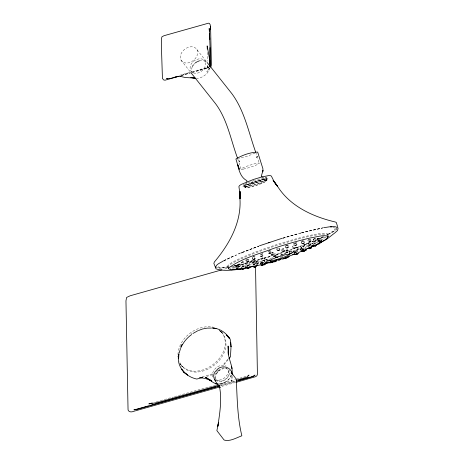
<?xml version="1.0" encoding="UTF-8"?>
<svg xmlns="http://www.w3.org/2000/svg" width="464" height="464" viewBox="0 0 464 464"><rect width="100%" height="100%" fill="white"/><g stroke="black" fill="none" stroke-linecap="round" stroke-linejoin="round"><path stroke-width="0.35" stroke-dasharray="2.32 1.74" d="M244.348 186.69C250.659 182.398 259.219 179.916 266.91 179.22C260.611 183.512 252.039 186 244.348 186.69L243.351 184.655L247.376 184.283L255.971 181.853L263.958 178.797L266.522 177.161L266.91 179.22M286.938 251.198L286.543 250.096L286.021 250.212M285.818 250.166L287.448 249.812L285.783 250.728M262.288 177.126L265.443 179.023L266.98 180.792C260.374 184.521 252.613 187.247 245.056 187.792L246.14 183.338M296.792 247.434L297.708 247.26L296.74 247.938M208.568 67.587L207.855 67.854L208.974 67.431L207.501 67.993L207.704 66.224L207.495 67.976L197.815 70.719M232.336 376.379L231.501 381.251L231.333 374.686M264.196 257.868L264.538 257.897L264.149 258.239M290.087 253.141C288.237 251.906 290.632 249.98 290.719 252.254M290.307 251.152L289.466 251.488M288.985 251.517L291.201 250.821L288.933 251.848M237.614 265.82L237.342 264.364L239.708 263.894L240.05 263.946L240.265 265.994M238.426 265.391C237.313 263.366 240.364 263.83 239.401 265.802M239.117 264.062L238.241 264.231M240.05 263.946L237.324 264.486M246.697 264.712L246.384 263.274M301.385 249.104L300.782 247.875L301.762 247.237M255.71 263.285L255.351 261.858L257.688 261.244L258.025 261.255L258.378 263.291M256.493 262.81C255.171 261.389 257.891 260.751 257.363 262.578M257.085 261.464L256.227 261.661M258.025 261.255L255.328 261.969M266 259.498L266.933 259.388L265.901 259.881M294.889 244.313L294.454 243.246L294.802 242.974M192.108 67.1L191.377 70.412L191.58 71.624M293.022 253.263C291.52 251.511 294.634 251.372 294.077 253.483M293.434 251.824L292.598 252.161M292.14 252.254L294.333 251.494L292.627 252.3M210.03 67.941C208.261 73.747 202.646 78.201 196.545 78.37M253.153 256.923L254.017 256.76L253.506 256.778M215.812 373.143C211.712 379.598 221.322 383.966 225.579 378.989C231.391 375.857 228.984 365.603 221.838 368.288M300.863 250.717L300.295 249.4L301.948 248.634M231.507 375.069C229.315 380.149 224.245 383.722 218.735 384.14M208.771 69.217L209.374 68.057L207.959 70.656L206.828 71.711L208.968 68.834M207.594 67.106L206.561 68.266L207.524 67.796L190.687 72.738M268.61 261.696L268.43 260.478M321.506 239.778L320.943 238.525L319.841 239.291M313.571 240.787L313.043 239.389L315.253 238.322L316.257 240.253M314.25 240.172C312.666 239.088 315.184 237.858 315.073 239.778M314.557 238.728L313.734 239.122M315.456 238.374L312.898 239.604M302.25 241.129L302.87 240.984L302.023 241.321M228.05 359.786L223.062 365.893M227.83 359.252L222.72 365.412M216.497 372.047L218.341 370.121M219.333 369.483L216.682 372.592M220.429 369.066L216.746 373.439L215.337 373.88M260.443 263.071L263.146 262.357L260.443 263.071L261.058 265.054M261.632 263.912L261.342 262.757L261.69 262.641M261.87 262.647L262.212 262.531L262.502 263.685M296.015 251.807L295.075 252.161M313.13 244.36L312.608 243.084L312.023 243.507M241.883 263.314C240.671 261.829 243.426 261.342 242.788 263.158M242.585 262.009L241.68 262.166M243.542 261.905C236.866 264.109 245.044 259.016 243.78 263.935M193.616 64.566L194.857 63.348M337.142 228.682L334.712 230.886L327.485 234.952M245.079 187.526C251.679 183.796 259.44 181.07 266.997 180.525M191.336 333.999L192.357 333.21M209.641 66.364L207.721 67.338L191.905 71.827M251.911 261.783L251.807 260.287M286.543 250.148L286.01 250.392M246.726 259.689C248.849 259.341 245.543 259.596 246.952 260.832M317.214 242.115L317.098 242.295M254.968 153.085L247.48 156.2L238.38 158.375M308.345 243.177L307.58 243.71L309.384 243.142M309.169 242.991L308.45 243.298L308.879 243.003M315.497 244.632L314.975 243.559L314.151 243.96L315.874 243.206L313.983 244.081M286.421 245.352L286.178 245.601L286.92 245.381M295.15 243.061L294.454 243.246M235.851 267.328L235.567 265.982L238.363 265.588M236.773 267.531L236.507 265.779L237.371 265.628M224.013 260.524L234.001 255.803M319.534 239.07L320.943 238.525M319.493 239.256L319.812 238.983M313.931 244.174L314.569 243.873M301.6 248.855L301.931 248.675L301.646 248.762M301.815 248.924L302.424 248.646M294.71 252.265L296.977 251.442L296.49 251.685M305.121 248.205L305.938 247.811L304.86 248.234M294.849 252.242L294.362 252.486L295.864 251.946L293.718 252.752L294.907 252.184M317.335 239.644L323.269 237.04M272.159 258.158L273.122 257.74M311.263 243.548L312.608 243.084M295.58 251.906L295.487 251.981M274.317 254.342L275.309 253.704L274.363 253.779M276.503 255.362L277.501 254.765L276.567 254.875M242.162 252.526L258.825 246.187M304.367 244.806L308.931 242.979M312.185 241.68L313.49 241.158M304.778 244.748L309.407 242.898M312.052 241.837L314.696 240.781M242.533 252.219L258.848 246.03M296.983 251.691L297.644 251.424L296.995 251.685M296.293 247.712L296.809 247.573L296.276 247.875M294.762 252.271L295.446 252.01L295.841 253.112M296.252 247.793L301.664 245.804M296.351 247.846L301.536 245.937M282.35 256.546L282.008 256.691L282.524 256.54M261.075 265.17L260.461 263.187L262.264 262.665L262.554 263.819M261.667 264.039L261.377 262.885L261.853 262.752M254.179 180.461C250.925 182.027 246.512 182.375 244.064 185.229L244.412 186.615L244.888 185.942C251.726 182.63 259.202 179.643 266.823 179.191L266.295 177.869L264.828 177.741L254.788 180.27M301.142 249.203L300.26 249.475M283.249 252.41L275.883 254.713M285.743 251.471L293.115 249.035M265.692 259.782L266.029 259.62L265.727 259.66M301.675 247.643L300.782 247.875M276.55 254.579L281.938 252.857M267.815 260.629L268.633 260.414M245.021 265.048L246.198 264.747M212.634 374.697L206.764 376.414M283.139 238.119L298.491 233.676M283.023 238.003L298.735 233.467M280.656 255.061L286.137 253.582M259.614 259.701L252.88 261.563M263.691 258.506L270.489 256.517M259.846 259.533L249.238 262.462M263.865 258.361L270.57 256.412M181.372 75.313L189.933 72.865M181.691 75.475L191.528 72.674M180.966 75.51L189.387 73.103M212.245 373.92L201.254 377.035M179.481 75.365L191.249 72.013M224.704 269.033L227.482 268.244M231.652 267.067L239.992 264.706M244.708 263.372L246.036 262.995M249.359 262.056L253.002 261.191M156.414 401.772L173.095 397.051M174.481 396.656L215.632 385.016M219.066 384.047L235.712 379.337M236.408 379.14L239.186 378.351M239.876 378.16L246.749 376.211M219.629 384.969L235.219 380.561M221.374 385.248L235.811 381.164M220.203 385.833L235.811 381.42M221.966 386.344L235.776 382.435M192.183 72.488L208.812 67.86M255.867 263.169L254.806 263.569L255.136 263.558M236.779 266.73L237.313 266.719M269.178 250.885L269.717 250.827L270.042 251.929M269.184 251.128L269.717 250.827M249.522 262.479L252.207 261.748M301.467 232.731L322.979 227.772M301.803 232.789L322.973 227.923M262.839 264.225L262.421 262.902L263.778 262.554M263.784 262.479L262.421 262.902M254.307 264.689L254.666 264.608M239.946 264.747L230.712 266.672M244.598 263.639L245.926 263.326M240.097 264.816L232.052 266.533M244.812 263.691L246.158 263.372M254.713 264.544L253.837 264.782L254.794 264.619M254.539 264.631L253.454 264.915L254.365 264.741M254.086 264.776L252.892 265.066L254.446 264.747M268.586 260.495L268.291 260.548M267.711 260.809L268.302 260.675M261.638 262.705L261.342 262.757M261.922 262.589L262.212 262.531M241.355 267.177L243.003 266.841L242.556 266.904M242.33 266.945L243.96 266.742L241.344 267.223M254.608 264.608L254.655 264.579M237.145 265.739L236.507 265.779M237.556 265.86L235.567 265.982M199.311 60.871C201.747 60.187 204.67 60.401 206.416 62.437C201.173 53.476 186.035 62.936 191.133 71.473C197.264 77.331 209.096 67.848 204.491 60.575M261.029 254.069L260.611 254.046L260.896 255.159M228.01 267.096L218.637 267.838A64.096 6.937 -17.9 0 1 216.688 267.165M229.384 267.067C225.069 267.305 220.365 269.161 216.12 267.606M237.226 266.661L235.66 267.026L237.208 266.904M252.776 260.513L251.546 260.472M247.318 263.361L246.361 263.39M261.377 262.885L263.21 262.502L260.461 263.187M214.414 327.433C197.067 323.159 176.801 338.9 177.973 357.007M215.615 380.068C221.647 385.021 231.971 376.901 228.972 369.814M179.661 363.347C196.51 386.112 237.858 354.212 221.548 331.934M220.649 331.325L221.682 332.102M219.31 330.49L222.32 332.874L220.18 331.174M220.104 331.122L222.105 332.711L218.938 330.072M196.968 49.671A9.576 7.082 -38.4 0 1 188.001 62.924A9.576 7.082 -38.4 0 1 181.992 52.142A9.576 7.082 -38.4 0 1 196.968 49.671L206.753 62.008M181.006 60.152L190.431 72.03M182.004 366.322L182.532 366.983L180.183 364.008L180.548 364.872L179.858 363.039M221.914 332.473C238.171 353.516 201.921 383.972 182.793 367.256L182.984 367.494L180.519 364.211M180.711 364.449L180.838 364.721L179.33 361.207M293.596 243.681L294.17 244.893M292.471 246.552L293.039 247.782M302.87 240.984L303.334 242.046M301.617 247.422L302.081 248.507M295.295 242.892L295.73 243.96M310.242 239.175L311.008 241.065M310.399 243.24L310.909 244.511M304.251 241.953L303.781 240.694A1.421 0.331 -23.7 0 1 302.192 241.68A1.421 0.331 -23.7 0 1 301.269 241.57A1.421 0.331 -23.7 0 1 303.178 240.625M304.274 244.006L304.755 245.288M287.007 245.288L287.407 246.367M327.195 233.862L327.636 235.144M296.206 242.579L296.856 244.482M297.708 247.26L298.364 249.203M266.51 180.531L265.82 178.025L263.523 179.603L256.116 182.439L248.136 184.695L244.54 185.072L245.45 187.502M255.716 152.244L259.266 163.177M237.748 158.845L241.106 169.186M294.333 251.494L294.762 252.839M291.201 250.821L291.821 252.828M287.929 245.085L288.318 246.361M272.107 252.549L272.438 253.657M287.448 249.812L287.837 251.117M261.499 253.849L261.783 254.962M246.146 261.215L245.81 259.898A1.421 0.307 -11.2 0 0 246.941 260.043M273.018 252.306L273.331 253.622M271.086 252.544L270.634 250.583A1.421 0.371 -16.3 0 1 269.671 251.314A1.421 0.371 -16.3 0 1 267.995 251.5M241.164 267.235L241.634 269.259M253.361 260.06L253.611 261.203M252.468 260.229L252.718 261.371M266.933 259.388L267.223 260.756M264.538 257.897L264.811 259.237M262.45 253.704L262.833 255.676M262.757 256.94L263.018 258.268M247.271 263.111L247.492 264.265M254.417 260.623L254.626 261.963M248.559 259.486L248.837 261.493M231.501 381.251L231.461 380.323L231.478 380.729M207.402 52.357L207.582 61.219M207.599 65.07L207.611 67.054M231.02 374.831A8.851 6.542 -38.4 0 1 218.712 383.177M215.029 378.23A8.851 6.542 -38.4 0 1 219.153 370.707A8.851 6.542 -38.4 0 1 227.412 368.735M228.508 370.417A8.851 6.542 -38.4 0 1 224.031 378.201A8.851 6.542 -38.4 0 1 215.476 379.674M212.825 376.954A8.851 6.542 -38.4 0 1 216.218 367.72A8.851 6.542 -38.4 0 1 226.055 366.021M223.77 260.785A64.125 6.983 -17.9 0 1 234.013 255.867M336.354 227.557A64.125 6.943 -18 0 1 333.86 231.142M333.761 231.171A64.102 6.896 -18 0 1 327.369 234.848M323.739 236.628A64.102 6.896 -18 0 1 318.704 238.919M325.102 236.849A52.42 5.672 -18 0 1 321.274 239.146M314.604 242.411A52.42 5.672 -18 0 1 312.121 243.513M308.78 244.934A52.42 5.672 -18 0 1 305.764 246.169M301.919 247.689A52.42 5.672 -18 0 1 299.355 248.669M295.498 250.108A52.42 5.672 -18 0 1 289.008 252.428M285.151 253.75A52.42 5.672 -18 0 1 282.564 254.62M281.921 254.835A52.42 5.672 -18 0 1 280.621 255.264M272.136 257.961A52.42 5.672 -18 0 1 265.93 259.817M261.853 260.988A52.42 5.672 -18 0 1 250.073 264.08M244.012 265.46A52.42 5.672 -18 0 1 241.21 266.034M238.635 266.504A52.42 5.672 -18 0 1 231.229 267.368M227.807 266.765A52.42 5.672 -18 0 1 277.977 244.203A52.42 5.672 -18 0 1 327.103 235.062M334.904 227.952A61.59 6.664 -18 0 1 326.801 234.761M322.909 236.692A61.59 6.664 -18 0 1 316.605 239.54M313.264 240.961A61.59 6.664 -18 0 1 312.063 241.454M308.293 242.979A61.59 6.664 -18 0 1 296.409 247.492M292.993 248.721A61.59 6.664 -18 0 1 285.731 251.244M281.706 252.59A61.59 6.664 -18 0 1 275.616 254.568M270.216 256.261A61.59 6.664 -18 0 1 264.202 258.071M258.97 259.585A61.59 6.664 -18 0 1 249.661 262.108M247.677 262.612A61.59 6.664 -18 0 1 244.864 263.314M240.172 264.416A61.59 6.664 -18 0 1 233.351 265.849M228.555 266.672A61.59 6.664 -18 0 1 218.132 266.603M223.776 261.122A61.59 6.664 -18 0 1 234.529 255.844M242.202 252.596A61.59 6.664 -18 0 1 258.668 246.326M282.82 238.299A61.59 6.664 -18 0 1 298.799 233.659M301.438 232.951A61.59 6.664 -18 0 1 322.178 228.253M332.769 227.285A61.59 6.664 -18 0 1 334.579 227.714M326.528 236.733A52.333 5.667 -18 0 1 322.12 239.633M317.324 242.08A52.333 5.667 -18 0 1 312.968 244.07M307.818 246.256A52.333 5.667 -18 0 1 301.49 248.768M300.829 249.023A52.333 5.667 -18 0 1 299.587 249.499M295.081 251.169A52.333 5.667 -18 0 1 291.775 252.364M268.273 260.02A52.333 5.667 -18 0 1 265.541 260.826M262.856 261.592A52.333 5.667 -18 0 1 258.616 262.769M255.2 263.674A52.333 5.667 -18 0 1 249.702 265.048M244.337 266.261A52.333 5.667 -18 0 1 241.535 266.829M234.801 267.914A52.333 5.667 -18 0 1 229.97 268.128M228.155 267.56A52.333 5.667 -18 0 1 273.36 246.622A52.333 5.667 -18 0 1 327.381 234.714M272.061 252.335A1.421 0.331 -16.6 0 1 273.064 252.381A1.421 0.331 -16.6 0 1 272.049 252.996M281.66 249.493A1.421 0.331 -19.2 0 1 283.115 248.698A1.421 0.331 -19.2 0 1 284.339 248.675A1.421 0.331 -19.2 0 1 282.883 249.464M292.703 246.628A1.421 0.307 -21.6 0 1 292.593 246.338A1.421 0.307 -21.6 0 1 293.677 245.74M246.703 259.492A1.421 0.307 -11.2 0 1 248.495 259.341A1.421 0.307 -11.2 0 1 247.66 259.898M253.379 256.638A1.421 0.336 -12.6 0 1 254.956 256.598A1.421 0.336 -12.6 0 1 253.791 257.236A1.421 0.336 -12.6 0 1 252.213 257.282M252.294 257.085A1.421 0.336 -12.6 0 1 252.718 256.853M261.824 253.524A1.421 0.36 -14.4 0 1 262.224 253.936A1.421 0.36 -14.4 0 1 260.316 254.498A1.421 0.36 -14.4 0 1 259.915 254.086M267.989 251.297A1.421 0.371 -16.3 0 1 268.343 251.03M268.952 250.763A1.421 0.371 -16.3 0 1 269.659 250.572M278.696 248.257A1.421 0.377 -18.2 0 1 277.344 248.692A1.421 0.377 -18.2 0 1 276.596 248.588M287.436 244.888A1.421 0.371 -20.2 0 1 287.837 245.218A1.421 0.371 -20.2 0 1 286.41 245.932M285.279 245.868A1.421 0.371 -20.2 0 1 286.114 245.282M295.365 242.602A1.421 0.354 -22 0 1 296.044 242.892A1.421 0.354 -22 0 1 294.043 243.745A1.421 0.354 -22 0 1 294.06 243.153M308.659 240.277A1.421 0.296 -25.1 0 1 307.934 240.097A1.421 0.296 -25.1 0 1 310.051 239.157A1.421 0.296 -25.1 0 1 309.331 239.981M280.604 255.084A10.382 1.125 -18 0 1 285.377 253.779M281.857 256.836A8.613 0.934 -18 0 1 280.279 257.375M256.528 157.192L256.412 157.685L257.856 155.62L256.528 157.192M283.411 248.89L282.541 249.151L283.411 248.89M316.819 239.093C316.071 240.532 322.376 236.101 316.819 239.093M317.446 238.815L318.165 238.525L317.446 238.815M308.67 239.807L309.366 239.546L308.67 239.807M308.316 246.848L309.198 246.448L308.316 246.848M295.185 252.399L295.661 252.213L295.185 252.399M248.194 187.363A11.107 1.201 -18 0 0 266.069 181.163A11.107 1.201 -18 0 0 253.68 183.518A11.107 1.201 -18 0 0 248.194 187.363M246.216 186.951A13.421 1.45 -18 0 0 267.803 179.458A13.421 1.45 -18 0 0 252.839 182.306A13.421 1.45 -18 0 0 246.216 186.951M243.472 169.07A9.576 1.038 -18 0 0 258.883 163.722A9.576 1.038 -18 0 0 248.199 165.752A9.576 1.038 -18 0 0 243.472 169.07"/><path stroke-width="0.7" d="M295.754 247.428L294.71 248.339L293.323 248.391M232.075 373.474C233.05 365.568 227.87 358.62 228.242 350.703L228.595 354.861L228.102 346.016L228.3 354.339L228.247 352.217M291.821 252.828L290.94 253.599L289.437 253.785M273.487 254.278L272.6 255.09L271.063 255.119M178.675 357.106L178.657 358.156L178.93 353.701C175.757 365.916 185.124 376.669 196.777 379.042L202.716 377.522M288.028 251.772L287.158 252.584L285.644 252.723M289.339 256.47L287.036 257.45M287.784 257.352L285.36 258.193M288.515 246.999C287.935 248.246 285.389 248.576 285.546 246.488M286.114 257.909L283.69 258.75M284.333 258.152L283.394 258.79L281.903 258.993M303.276 246.245L304.088 245.856M284.896 250.612C284.328 251.824 281.747 252.201 281.915 250.113M278.023 256.795L277.112 257.537L275.593 257.636M280.662 259.399L278.18 260.2M286.497 252.631L287.332 252.3M275.773 256.006L275.796 255.687L274.897 256.464L273.371 256.534M319.789 242.887L325.386 239.714L327.642 237.667L327.781 235.938L327.735 236.472M273.882 261.829L271.423 262.56M327.642 237.667L327.688 237.133M267.368 261.447C266.852 262.514 264.068 262.931 264.474 260.838M289.443 254.533L289.385 253.344M296.861 250.108L297.685 249.748L297.25 248.663M264.944 259.904L264.016 260.617L262.491 260.64M263.54 264.399L261.058 265.054M209.966 65.72L210.082 64.728M265.576 264.236L263.923 264.898M263.343 260.623L264.207 260.368M263.018 258.268L261.887 259.034L260.49 258.918M258.378 263.291L257.427 263.935L255.902 263.941M262.833 255.676L261.568 256.464L260.304 256.238M210.128 67.268L210.407 65.233L209.624 60.836L210.296 64.78L209.977 66.607M257.868 264.932L256.894 265.518L255.38 265.559M253.443 267.073L256.505 266.348M255.971 266.51L254.893 267.009M255.287 258.593C254.788 259.799 251.952 259.962 252.399 257.926M254.626 261.963L253.298 262.653L252.091 262.444M179.243 352.773L180.345 349.108M290.296 253.692L291.131 253.356M249.4 267.954L246.883 268.447M250.386 267.212L249.017 267.774L247.851 267.687M238.612 266.551L239.494 266.382M240.265 265.994L239.291 266.597L237.759 266.487M248.837 261.493L247.44 262.166L246.309 261.87M247.921 266.672L245.456 267.322L245.027 265.826M210.088 66.787L210.517 64.316L207.164 45.895L207.286 49.132M246.871 182.045L246.848 180.641C238.948 176.546 238.542 166.454 235.903 159.007C242.318 155.104 250.171 152.354 257.677 152.059L262.897 168.705L262.955 170.572L261.348 176.013L262.288 177.126M244.203 268.807L242.51 269.34L242.307 268.169M247.718 265.42L248.594 265.222M243.78 263.935L242.568 264.584L241.21 264.387M240.532 269.062L239.093 269.578L238.015 269.433M238.647 268.627L237.516 269.149L236.083 269.05M302.54 249.597L303.369 249.226M238.566 267.641L237.22 268.198L235.996 268.001M256.76 263.958L257.63 263.726M265.768 262.16L266.632 261.905M270.338 262.844L271.191 262.589M295.319 245.381L296.165 245.027M210.03 66.224L210.064 47.537L209.508 33.675M293.451 254.371L294.286 254.034M253.634 259.237L254.516 259.016L254.266 257.891M256.238 265.582L257.114 265.362M180.815 346.736L182.033 344.282M180.531 348.47C182.886 342.931 186.714 338.012 191.638 334.532M210.882 66.822L211.393 65.006L210.586 26.599L210.07 24.412L209.206 23.322L208.406 23.2L164.065 35.693L161.977 36.755L161.449 38.593L161.495 48.981L162.441 78.515L163.769 79.999L165.074 80.191L177.753 76.612M310.428 247.782L311.245 247.393M268.923 262.839L269.787 262.583M278.209 250.409L279.084 250.125M320.334 241.431L321.14 241.007L320.601 239.958M192.357 66.439L193.297 65.035M314.766 241.222L315.595 240.828M261.365 258.929L262.253 258.703M282.767 258.947L283.62 258.651M302.957 243.438L303.804 243.101M228.856 358.794L230.469 356.775L231.026 346.683L230.66 342.258L231.026 346.683L231.002 346.388M261.922 265.066L262.27 264.95M295.435 254.556L296.276 254.22M311.895 245.961L312.724 245.566M261.18 256.279L262.067 256.076M283.307 251.337L284.171 251.07L283.788 249.98M286.949 247.695L287.802 247.445M242.086 264.468L242.985 264.306M310.114 248.571L311.576 247.643M269.7 259.857L270.036 260.658L270.553 260.785L275.193 259.985L284.304 257.073L289.171 254.771M289.055 254.875L289.565 254.423M305.521 249.214L305.996 250.305L304.001 251.215M297.633 253.605L297.128 253.907M296.966 254.179L298.311 253.396M320.421 242.44L321.233 242.034M236.953 269.143L237.852 268.992M296.096 254.278L296.455 254.115M247.909 375.886L249 375.086L247.092 377.035L236.57 380.178M252.961 262.514L253.854 262.346M272.287 262.549L272.635 262.433M284.554 258.697L284.896 258.57M253.814 375.904L255.038 375.069L253.547 376.24L251.355 377.023L236.483 381.228M246.233 267.229L247.132 267.061M271.892 262.351L269.48 262.856M247.173 261.974L248.06 261.841L247.84 260.698M195.269 62.947L197.212 61.7M263.581 264.729L261.951 265.193M315.189 246.1L316.674 245.125M311.443 247.962L310.636 248.327M279.055 260.159L279.931 259.881M309.273 248.698L310.422 248.426M193.175 333.355L197.693 330.803M223.404 260.826C220.887 262.902 214.501 264.405 215.83 268.795C223.085 271.26 231.258 270.239 238.763 269.364M303.642 251.337L304.094 251.134M236.86 268.111L237.765 267.989M274.821 261.841L275.181 261.719M298.021 252.787L314.522 245.485M316.164 244.685L318.263 243.629M319.783 243.055L326.801 239.169L335.153 232.644L337.595 230.469L338.041 228.34L337.798 227.609C333.488 225.388 328.46 227.261 323.93 227.598L323.675 227.633M313.275 246.106L314.354 245.572M320.137 242.713L321.604 241.988M287.779 257.259L288.631 256.963M315.613 245.885L316.019 245.7M315.584 245.937L314.464 246.384L313.652 245.044M310.404 248.437L309.587 248.808M311.472 246.836L314.058 245.705M315.996 244.859L317.289 244.29M295.881 254.359L296.693 254.289M240.862 253.042L242.162 252.526M238.56 253.802L239.888 253.274M306.977 248.681L308.902 247.915M197.739 61.492L199.311 60.871M298.166 253.704L296.2 254.487M286.224 258.141L287.077 257.845M296.67 254.034L295.353 254.51M198.372 330.548L202.437 329.011L207.199 328.118L211.526 328.06M294.82 254.052L284.855 257.717M254.005 266.916L254.701 267.02M319.493 243.617L318.698 244.006L318.153 242.968M251.592 376.698L253.263 376.107M248.721 267.763L249.609 267.595L249.383 266.429M259.498 245.787L282.367 238.212M268.592 242.805L269.891 242.365M281.642 258.819L263.477 264.086M273.951 261.858L276.405 261.296L276.092 259.759M178.309 76.276L169.714 78.7L166.617 78.654L167.353 78.764L167.046 78.799M304.483 250.983L302.777 251.453M238.867 269.543L239.755 269.416L239.569 268.244M221.925 269.822L130.187 295.771L126.631 297.436L125.959 300.829L128.018 408.187C127.31 411.777 131.045 412.635 133.586 411.348L219.878 386.935M152.296 402.938L148.857 403.906L157.696 402.491L218.933 385.166M136.155 409.358L148.503 405.867M149.878 405.478L193.186 393.223M193.877 393.031L215.876 386.802M217.251 386.413L219.315 385.833M238.554 380.387L241.993 379.413M242.678 379.221L250.224 377.087M219.513 386.031L137.663 409.19L133.928 409.828L135.598 409.474M236.466 382.237L255.6 376.664L256.847 375.817L257.416 374.39L255.531 266.475M263.575 264.051L268.378 262.74M268.981 262.578L272.588 261.603M247.741 268.517L248.101 268.447M245.74 267.977L247.109 267.647M250.537 266.829L253.28 266.174M256.493 265.791L260.936 264.729M174.737 77.221L178.802 76.258M262.322 265.141L261.075 265.17M262.433 265.06L262.839 264.973M255.223 266.87L254.365 267.125M302.847 250.862L302.035 251.198L301.559 250.125M262.496 264.892L262.792 264.834M255.449 266.817L255.745 266.759M244.099 268.273L248.217 267.444M249.615 267.177L253.738 266.348L251.65 266.754M240.161 269.085L242.249 268.668M243.646 268.395L246.86 267.728M248.333 268.401L248.629 268.343M240.219 268.963L242.133 268.633M255.206 266.916L254.869 266.962L254.614 265.797M238.015 269.277L231.101 269.816L228.555 268.784M289.559 253.924L290.052 254.11L286.416 254.446L276.95 257.242L270.831 259.794L269.613 260.878L269.335 260.014M330.461 226.96L331.772 226.931M177.654 76.485L180.908 76.444L180.154 76.334L185.362 77.552L194.845 78.051L190.866 77.569L195.883 78.312M218.242 384.146C213.185 383.972 209.716 379.274 205.378 377.215L211.781 381.019L208.928 379.494L210.076 380.173L205.123 378.444L199.456 377.499M277.304 257.288L276.451 257.584L276.103 256.464M272.768 254.771L271.916 255.067L271.585 253.953M216.079 328.709L212.413 327.955C219.571 328.35 226.02 332.549 229.657 338.645L226.658 335.13L230.127 339.016L230.718 342.647M270.361 253.031L269.509 253.327L269.19 252.225M295.052 247.956L294.199 248.292L293.764 247.213M209.461 379.865L211.781 381.019M327.978 236.014L328.477 236.263C322.631 234.598 316.46 237.121 310.636 237.899C298.207 240.717 285.981 244.342 273.87 248.298C258.477 254.179 241.634 258.274 228.276 268.256L228.532 267.763L228.404 268.708M215.458 267.38L213.863 263.436L214.345 262.009C229.141 244.522 241.46 222.639 239.963 199.021L239.882 191.539L239.969 198.482L239.818 191.441L240.05 194.491L238.908 186.598L239.401 185.681L241.193 184.428L253.588 179.417L261.307 177.109L268.395 175.636L270.448 175.647L271.394 176.1L273.673 180.74M319.476 241.616L320.85 241.303L321.784 240.41M317.84 244.197L319.278 243.791L320.131 243.026M313.902 241.384L315.224 241.216L316.257 240.253M308.711 242.237L310.207 241.982L311.008 241.065M311.031 246.111L312.353 245.868L313.391 244.998M309.575 247.933L311.031 247.573L311.901 246.825M308.548 245.526L309.72 245.45L310.909 244.511M302.429 246.39L303.926 246.158L304.755 245.288M304.309 250.775L306.669 249.76M301.693 249.725L303.172 249.458L304.036 248.669M294.46 245.502L295.904 245.421L296.856 244.482M301.165 251.337L302.638 251.047L303.526 250.311M296.009 250.229L297.505 250.021L298.364 249.203M294.576 254.643L296.966 253.883L296.531 252.375M292.593 254.463L294.077 254.226L294.976 253.506M226.658 335.13L228.984 337.85M207.199 62.565L231.675 93.409C244.563 110.635 248.594 132.408 255.716 152.244M190.878 72.593L215.557 103.692C227.441 119.631 230.782 139.902 237.522 158.154M214.826 379.714L215.69 380.799M268.662 253.385L270.205 253.385L271.086 252.544M273.052 180.461L277.681 186.54C290.29 206.434 313.078 216.752 335.257 221.989L336.301 222.465L337.606 226.681M277.194 185.907L273.603 181.012L277.681 186.54L273.563 180.548M268.064 262.85L270.477 262.369L270.216 260.751M263.047 264.886L264.811 264.671L264.515 263.517M246.86 265.379L249.307 265.101L249.174 263.453M241.634 269.259L243.409 269.184L243.206 268.012M318.867 241.413L319.795 242.747L321.877 241.46M317.573 241.129L318.658 241.065L319.87 240.074M318.698 239.575C320.311 240.625 317.741 241.674 317.892 239.946M301.478 242.336C301.467 244.424 304.036 243.838 304.488 242.585M309.865 240.596C311.321 241.558 308.862 242.834 309.059 241.013M309.743 243.989C311.315 245.085 308.693 246.082 308.914 244.342M276.846 249.209L277.449 250.595L278.707 250.543L279.804 249.835L279.473 248.362M274.734 255.067C276.045 256.227 273.429 257.16 273.882 255.362M232.371 374.935C232.052 366.908 221.282 363.909 216.479 370.376C209.803 376.176 216.653 382.771 220.18 387.689L219.24 385.758C222.268 398.379 219.768 413.563 217.784 426.416L218.614 422.281L216.879 430.615L224.124 440.04C229.57 441.902 236.553 437.743 241.866 435.777C237.319 417.385 237.237 397.874 236.251 379.059L231.269 372.464L231.321 373.456L231.316 372.203L231.321 373.456M209.409 31.076L209.183 28.426L209.827 39.394M210.586 26.599L210.685 29.742M209.96 47.659L210.082 63.556M235.149 255.571A61.59 6.664 -18 0 1 236.431 255.014M299.46 233.479A61.59 6.664 -18 0 1 300.782 233.125M262.844 171.019L262.641 171.854L262.955 170.572L262.844 171.019M216.578 383.885L215.551 383.664L216.578 383.885M239.534 161.263L239.14 161.089L239.534 161.263M187.665 374.987L183.959 372.267L187.665 374.987M184.51 372.708L181.523 369.17L184.51 372.708M239.279 169.198L237.835 164.882L239.221 169.186M231.959 368.271L231.553 366.995L231.959 368.271M239.998 198.221L239.795 191.464L239.998 198.221"/></g></svg>
